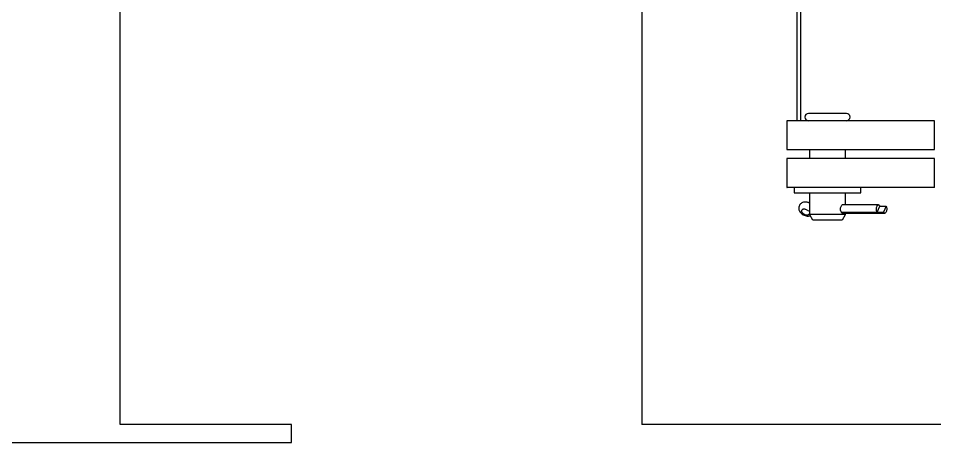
# Model space of a CAD drawing. Header units: millimetres. Extents: x 861 to 27901, y 673 to 17923.
# Drawn here: x 10509.1 to 10912.1, y 9528.3 to 9714.8 of the extents above; entities that cross this region are included whole.
import ezdxf

# ---------------------------------------------------------------- set-up
doc = ezdxf.new("R2010")
doc.units = ezdxf.units.MM
doc.header["$LTSCALE"] = 33.3

msp = doc.modelspace()

# ---------------------------------------------------------------- linework, layer by layer
at = {"color": 7, "linetype": 'Continuous', "lineweight": 25}
for p, q in [((10553.92, 9536.2), (10553.92, 10701.7)), ((10783.28, 10701.7), (10783.28, 9536.2)), ((10851.46, 10568.1), (10851.46, 9669.79)), ((10853.04, 10568.1), (10853.04, 9669.79)), ((10847.1, 9669.79), (10847.1, 9657.11)), ((10911.94, 9669.79), (10880.36, 9669.79)), ((10911.94, 9657.11), (10911.94, 9669.79)), ((10857.01, 9657.11), (10857.01, 9653.14)), ((10872.86, 9653.14), (10872.86, 9657.11)), ((10880.36, 9657.11), (10911.94, 9657.11)), ((10847.1, 9653.14), (10847.1, 9640.46)), ((10911.94, 9653.14), (10880.36, 9653.14)), ((10911.94, 9640.46), (10911.94, 9653.14)), ((10850.27, 9640.46), (10850.27, 9638.08)), ((10879.6, 9638.08), (10879.6, 9640.46)), ((10911.94, 9640.46), (10880.36, 9640.46)), ((10857.01, 9638.08), (10857.01, 9628.56)), ((10872.86, 9632.77), (10872.86, 9638.08)), ((10887.36, 9632.77), (10871.39, 9632.77)), ((10886.75, 9629.63), (10887.97, 9632.26)), ((10887.97, 9632.26), (10890.75, 9632.26)), ((10890.75, 9632.26), (10889.52, 9629.63)), ((10857.01, 9628.93), (10856.83, 9628.75)), ((10857.01, 9628.56), (10858.38, 9626.18)), ((10870.99, 9629.63), (10889.52, 9629.63)), ((10871.39, 9629.12), (10890.14, 9629.12)), ((10871.49, 9626.18), (10872.86, 9628.56)), ((10872.86, 9628.56), (10872.86, 9629.12)), ((10629.24, 9536.2), (10553.92, 9536.2)), ((10629.24, 9528.27), (10629.24, 9536.2)), ((10899.41, 9536.2), (10783.28, 9536.2)), ((10066.31, 9528.27), (10629.24, 9528.27))]:
    msp.add_line(p, q, dxfattribs=at)
for centre, start, end in [((10856.61, 9671.38), 90, 270), ((10873.26, 9671.38), 270, 90)]:
    msp.add_arc(centre, 1.59, start, end, dxfattribs=at)
for points, knots in [([(10872.22, 9672.96), (10871.93, 9672.96), (10871.35, 9672.96), (10870.16, 9672.96), (10868.78, 9672.96), (10867.26, 9672.96), (10865.64, 9672.96), (10864, 9672.96), (10862.39, 9672.96), (10860.88, 9672.96), (10859.53, 9672.96), (10858.39, 9672.96), (10857.49, 9672.96), (10856.9, 9672.96), (10856.61, 9672.96), (10856.64, 9672.96), (10856.65, 9672.96)], [0, 0, 0, 0, 0.07446, 0.148919, 0.223379, 0.297838, 0.372298, 0.446758, 0.521217, 0.595677, 0.670136, 0.744596, 0.819056, 0.893515, 0.967975, 1, 1, 1, 1]), ([(10873.22, 9672.96), (10873.23, 9672.96), (10873.24, 9672.96), (10872.92, 9672.96), (10872.46, 9672.96), (10872.22, 9672.96)], [0, 0, 0, 0, 0.2217587, 0.6108794, 1, 1, 1, 1]), ([(10880.36, 9669.79), (10879.77, 9669.79), (10878.57, 9669.79), (10876.17, 9669.79), (10873.44, 9669.79), (10870.41, 9669.79), (10867.19, 9669.79), (10863.9, 9669.79), (10860.65, 9669.79), (10857.54, 9669.79), (10854.67, 9669.79), (10852.16, 9669.79), (10850.07, 9669.79), (10848.48, 9669.79), (10847.49, 9669.79), (10847.05, 9669.79), (10847.13, 9669.79), (10847.15, 9669.79)], [0, 0, 0, 0, 0.070254, 0.140508, 0.210762, 0.281016, 0.35127, 0.421524, 0.491778, 0.562032, 0.632286, 0.70254, 0.772794, 0.843048, 0.913302, 0.983556, 1, 1, 1, 1]), ([(10847.15, 9657.11), (10847.13, 9657.11), (10847.05, 9657.11), (10847.49, 9657.11), (10848.48, 9657.11), (10850.07, 9657.11), (10852.16, 9657.11), (10854.67, 9657.11), (10857.54, 9657.11), (10860.65, 9657.11), (10863.9, 9657.11), (10867.19, 9657.11), (10870.41, 9657.11), (10873.44, 9657.11), (10876.17, 9657.11), (10878.57, 9657.11), (10879.77, 9657.11), (10880.36, 9657.11)], [0, 0, 0, 0, 0.016444, 0.086698, 0.156952, 0.227206, 0.29746, 0.367714, 0.437968, 0.508222, 0.578476, 0.64873, 0.718984, 0.789238, 0.859492, 0.929746, 1, 1, 1, 1]), ([(10880.36, 9653.14), (10879.77, 9653.14), (10878.57, 9653.14), (10876.17, 9653.14), (10873.44, 9653.14), (10870.41, 9653.14), (10867.19, 9653.14), (10863.9, 9653.14), (10860.65, 9653.14), (10857.54, 9653.14), (10854.67, 9653.14), (10852.16, 9653.14), (10850.07, 9653.14), (10848.48, 9653.14), (10847.49, 9653.14), (10847.05, 9653.14), (10847.13, 9653.14), (10847.15, 9653.14)], [0, 0, 0, 0, 0.070254, 0.140508, 0.2107621, 0.2810161, 0.3512701, 0.4215241, 0.4917781, 0.5620321, 0.6322862, 0.7025402, 0.7727942, 0.8430482, 0.9133022, 0.9835563, 1, 1, 1, 1]), ([(10880.36, 9640.46), (10879.77, 9640.46), (10878.57, 9640.46), (10876.17, 9640.46), (10873.44, 9640.46), (10870.41, 9640.46), (10867.19, 9640.46), (10863.9, 9640.46), (10860.65, 9640.46), (10857.54, 9640.46), (10854.67, 9640.46), (10852.16, 9640.46), (10850.07, 9640.46), (10848.48, 9640.46), (10847.49, 9640.46), (10847.05, 9640.46), (10847.13, 9640.46), (10847.15, 9640.46)], [0, 0, 0, 0, 0.070254, 0.140508, 0.210762, 0.281016, 0.35127, 0.421524, 0.491778, 0.562032, 0.632286, 0.70254, 0.772794, 0.843048, 0.913302, 0.983556, 1, 1, 1, 1]), ([(10850.3, 9638.08), (10850.29, 9638.08), (10850.19, 9638.08), (10850.42, 9638.08), (10850.62, 9638.08)], [0, 0, 0, 0, 0.101428, 1, 1, 1, 1]), ([(10850.62, 9638.08), (10850.88, 9638.08), (10851.4, 9638.08), (10852.85, 9638.08), (10854.73, 9638.08), (10857.01, 9638.08), (10859.59, 9638.08), (10862.38, 9638.08), (10865.26, 9638.08), (10868.14, 9638.08), (10870.89, 9638.08), (10873.41, 9638.08), (10875.6, 9638.08), (10877.39, 9638.08), (10878.69, 9638.08), (10879.48, 9638.08), (10879.54, 9638.08), (10879.57, 9638.08)], [0, 0, 0, 0, 0.0671721, 0.1343443, 0.2015164, 0.2686886, 0.3358607, 0.4030329, 0.470205, 0.5373772, 0.6045493, 0.6717215, 0.7388936, 0.8060657, 0.8732379, 0.94041, 1, 1, 1, 1]), ([(10857.01, 9633.61), (10856.86, 9633.68), (10856.64, 9633.79), (10856.22, 9633.91), (10855.63, 9634.03), (10854.83, 9634.05), (10853.99, 9633.85), (10853.3, 9633.47), (10852.74, 9632.9), (10852.38, 9632.19), (10852.27, 9631.4), (10852.38, 9630.66), (10852.68, 9629.95), (10853.17, 9629.29), (10853.83, 9628.7), (10854.66, 9628.23), (10855.59, 9627.92), (10856.51, 9627.81), (10857.09, 9627.92), (10857.35, 9627.97)], [0, 0, 0, 0, 0.035689, 0.053708, 0.095795, 0.171056, 0.234825, 0.29504, 0.353683, 0.418473, 0.478371, 0.535801, 0.594214, 0.656351, 0.723203, 0.792856, 0.864148, 0.938329, 1, 1, 1, 1]), ([(10871.88, 9628.89), (10871.81, 9628.9), (10871.68, 9628.91), (10871.39, 9629.07), (10871.04, 9629.45), (10870.78, 9630.02), (10870.67, 9630.54), (10870.64, 9630.94), (10870.67, 9631.34), (10870.78, 9631.86), (10871.04, 9632.43), (10871.39, 9632.81), (10871.68, 9632.97), (10871.81, 9632.99), (10871.88, 9633)], [0, 0, 0, 0, 0.061711, 0.125222, 0.250004, 0.374789, 0.438295, 0.5, 0.561705, 0.625211, 0.749996, 0.874778, 0.938289, 1, 1, 1, 1]), ([(10871.88, 9633), (10871.94, 9632.99), (10872.06, 9632.97), (10872.2, 9632.9), (10872.25, 9632.79), (10872.26, 9632.77)], [0, 0, 0, 0, 0.423581, 0.859516, 1, 1, 1, 1]), ([(10855.95, 9630.5), (10856.19, 9630.37), (10856.53, 9630.18), (10856.9, 9630.05), (10857.01, 9630.02)], [0, 0, 0, 0, 0.707656, 1, 1, 1, 1]), ([(10871.88, 9628.56), (10871.6, 9628.56), (10871.05, 9628.56), (10869.91, 9628.56), (10868.6, 9628.56), (10867.15, 9628.56), (10865.61, 9628.56), (10864.04, 9628.56), (10862.51, 9628.56), (10861.08, 9628.56), (10859.79, 9628.56), (10858.7, 9628.56), (10857.84, 9628.56), (10857.28, 9628.56), (10857.01, 9628.56), (10857.03, 9628.56), (10857.04, 9628.56)], [0, 0, 0, 0, 0.07446, 0.148919, 0.223379, 0.297838, 0.372298, 0.446758, 0.521217, 0.595677, 0.670136, 0.744596, 0.819056, 0.893515, 0.967975, 1, 1, 1, 1]), ([(10872.26, 9629.12), (10872.25, 9629.09), (10872.2, 9628.99), (10872.06, 9628.92), (10871.94, 9628.9), (10871.88, 9628.89)], [0, 0, 0, 0, 0.140484, 0.576419, 1, 1, 1, 1]), ([(10872.83, 9628.56), (10872.83, 9628.56), (10872.84, 9628.56), (10872.54, 9628.56), (10872.1, 9628.56), (10871.88, 9628.56)], [0, 0, 0, 0, 0.221759, 0.610879, 1, 1, 1, 1]), ([(10858.48, 9626.18), (10858.49, 9626.18), (10858.51, 9626.18), (10859.7, 9626.18), (10861.68, 9626.18), (10864.19, 9626.18), (10866.79, 9626.18), (10869.17, 9626.18), (10870.17, 9626.18), (10870.67, 9626.18)], [0, 0, 0, 0, 0.1066427, 0.2555356, 0.4044284, 0.5533213, 0.7022142, 0.8511071, 1, 1, 1, 1]), ([(10870.67, 9626.18), (10871.06, 9626.18), (10871.56, 9626.18), (10871.42, 9626.18), (10871.39, 9626.18)], [0, 0, 0, 0, 0.77896, 1, 1, 1, 1])]:
    msp.add_open_spline(points, degree=3, knots=knots, dxfattribs=at)
for points in [[(10855.95, 9630.5), (10855.79, 9630.59), (10855.47, 9630.75), (10854.95, 9630.88), (10854.46, 9630.91), (10854.03, 9630.82), (10853.72, 9630.63), (10853.53, 9630.35), (10853.5, 9630), (10853.62, 9629.63), (10853.88, 9629.25), (10854.26, 9628.91), (10854.72, 9628.63), (10855.23, 9628.44), (10855.74, 9628.35), (10856.21, 9628.37), (10856.6, 9628.5), (10856.75, 9628.67), (10856.83, 9628.75)], [(10886.75, 9629.63), (10886.67, 9629.81), (10886.53, 9630.18), (10886.46, 9630.91), (10886.52, 9631.62), (10886.71, 9632.24), (10887, 9632.66), (10887.34, 9632.81), (10887.69, 9632.69), (10887.88, 9632.4), (10887.97, 9632.26)], [(10890.75, 9632.26), (10890.82, 9632.07), (10890.97, 9631.7), (10891.04, 9630.98), (10890.98, 9630.26), (10890.79, 9629.64), (10890.5, 9629.23), (10890.15, 9629.07), (10889.8, 9629.19), (10889.62, 9629.48), (10889.52, 9629.63)], [(10978.25, 9536.2), (10975.24, 9536.2), (10969.21, 9536.2), (10959.78, 9536.2), (10950.12, 9536.2), (10940.23, 9536.2), (10930.18, 9536.2), (10920, 9536.2), (10909.73, 9536.2), (10902.85, 9536.2), (10899.41, 9536.2)]]:
    msp.add_open_spline(points, degree=3, dxfattribs=at)

doc.saveas('drawing.dxf')
